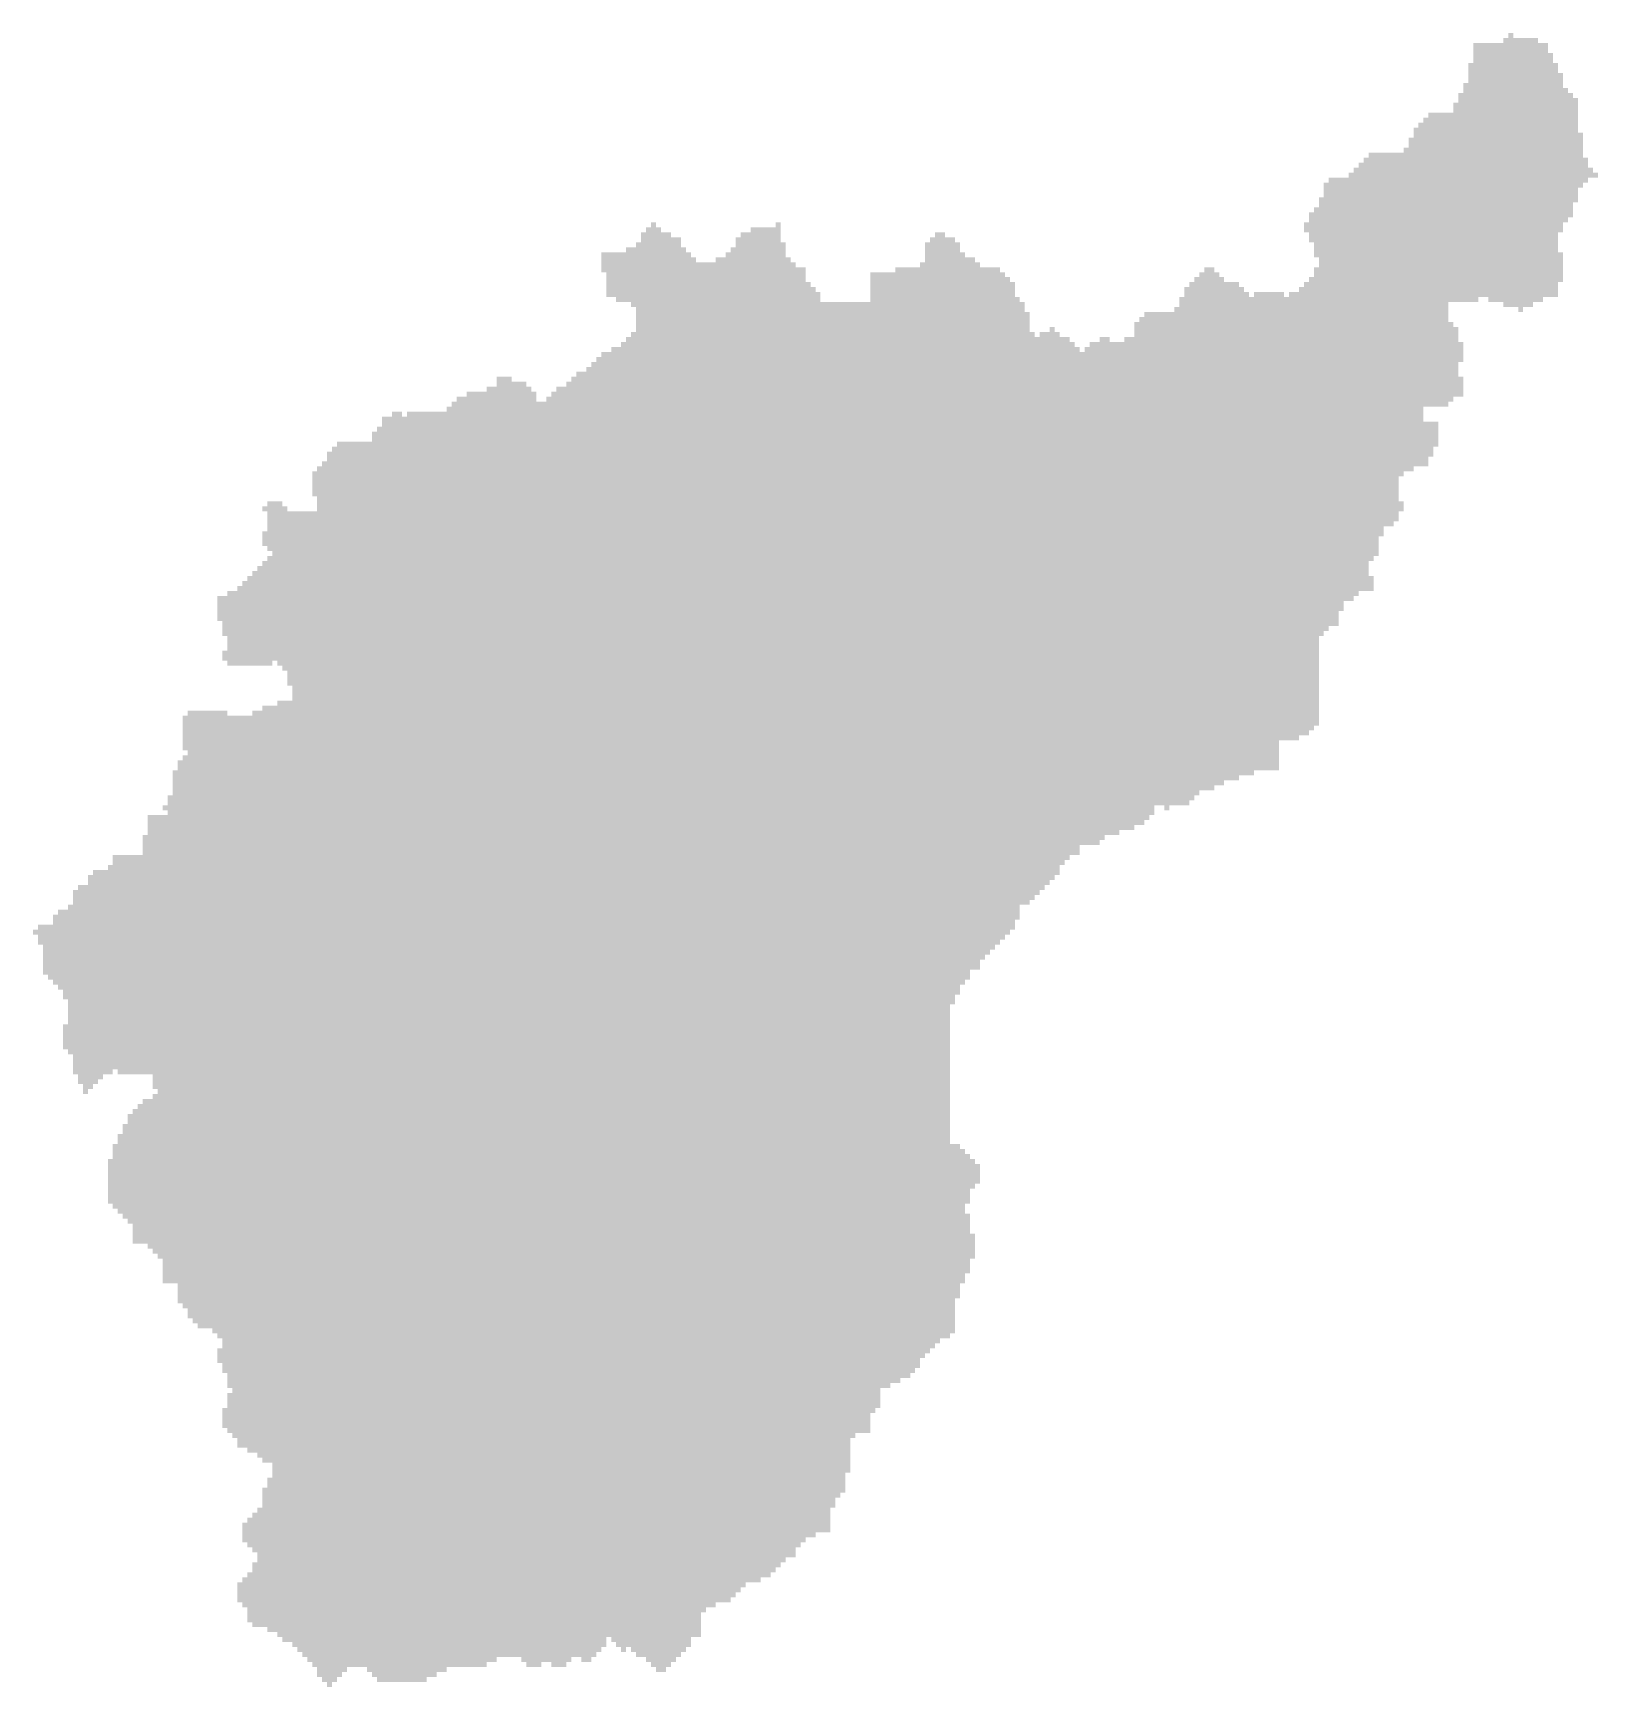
# Model space of a CAD drawing. Header units: inches. Extents: x 452964 to 462160, y 7387659 to 7397382.
import ezdxf

# ---------------------------------------------------------------- set-up
doc = ezdxf.new("R2010")
doc.units = ezdxf.units.IN
doc.header["$MEASUREMENT"] = 0

msp = doc.modelspace()

# ---------------------------------------------------------------- hatches: boundary and pattern name
msp.add_hatch(color=256).paths.add_polyline_path([(454721.1, 7387658.6), (454691.8, 7387658.6), (454691.8, 7387687.9), (454662.6, 7387687.9), (454662.6, 7387717.2), (454633.3, 7387717.2), (454633.3, 7387775.8), (454604, 7387775.8), (454604, 7387805), (454574.7, 7387805), (454574.7, 7387834.3), (454545.4, 7387834.3), (454545.4, 7387863.6), (454516.1, 7387863.6), (454516.1, 7387892.9), (454486.8, 7387892.9), (454486.8, 7387922.2), (454428.3, 7387922.2), (454428.3, 7387951.5), (454399, 7387951.5), (454399, 7387980.8), (454340.4, 7387980.8), (454340.4, 7388010.1), (454252.5, 7388010.1), (454252.5, 7388039.3), (454223.3, 7388039.3), (454223.3, 7388127.2), (454194, 7388127.2), (454194, 7388156.5), (454164.7, 7388156.5), (454164.7, 7388273.6), (454194, 7388273.6), (454194, 7388302.9), (454223.3, 7388302.9), (454223.3, 7388332.2), (454252.5, 7388332.2), (454252.5, 7388390.8), (454281.8, 7388390.8), (454281.8, 7388449.4), (454252.5, 7388449.4), (454252.5, 7388478.6), (454223.3, 7388478.6), (454223.3, 7388507.9), (454194, 7388507.9), (454194, 7388625.1), (454223.3, 7388625.1), (454223.3, 7388654.4), (454252.5, 7388654.4), (454252.5, 7388683.7), (454281.8, 7388683.7), (454281.8, 7388712.9), (454311.1, 7388712.9), (454311.1, 7388830.1), (454340.4, 7388830.1), (454340.4, 7388888.7), (454369.7, 7388888.7), (454369.7, 7388976.5), (454311.1, 7388976.5), (454311.1, 7389005.8), (454281.8, 7389005.8), (454281.8, 7389035.1), (454223.3, 7389035.1), (454223.3, 7389064.4), (454164.7, 7389064.4), (454164.7, 7389123), (454135.4, 7389123), (454135.4, 7389152.3), (454106.1, 7389152.3), (454106.1, 7389181.5), (454076.8, 7389181.5), (454076.8, 7389298.7), (454106.1, 7389298.7), (454106.1, 7389386.5), (454135.4, 7389386.5), (454135.4, 7389415.8), (454106.1, 7389415.8), (454106.1, 7389503.7), (454076.8, 7389503.7), (454076.8, 7389562.3), (454047.5, 7389562.3), (454047.5, 7389650.1), (454076.8, 7389650.1), (454076.8, 7389708.7), (454047.5, 7389708.7), (454047.5, 7389738), (454018.2, 7389738), (454018.2, 7389767.3), (453930.4, 7389767.3), (453930.4, 7389796.6), (453901.1, 7389796.6), (453901.1, 7389825.9), (453871.8, 7389825.9), (453871.8, 7389884.4), (453842.5, 7389884.4), (453842.5, 7389913.7), (453813.2, 7389913.7), (453813.2, 7390030.9), (453725.4, 7390030.9), (453725.4, 7390177.3), (453696.1, 7390177.3), (453696.1, 7390206.6), (453666.8, 7390206.6), (453666.8, 7390235.9), (453637.5, 7390235.9), (453637.5, 7390265.2), (453549.6, 7390265.2), (453549.6, 7390382.3), (453520.4, 7390382.3), (453520.4, 7390411.6), (453491.1, 7390411.6), (453491.1, 7390440.9), (453461.8, 7390440.9), (453461.8, 7390470.2), (453432.5, 7390470.2), (453432.5, 7390499.5), (453403.2, 7390499.5), (453403.2, 7390763), (453432.5, 7390763), (453432.5, 7390850.9), (453461.8, 7390850.9), (453461.8, 7390909.5), (453491.1, 7390909.5), (453491.1, 7390968.1), (453520.4, 7390968.1), (453520.4, 7391026.6), (453549.6, 7391026.6), (453549.6, 7391055.9), (453578.9, 7391055.9), (453578.9, 7391085.2), (453608.2, 7391085.2), (453608.2, 7391114.5), (453666.8, 7391114.5), (453666.8, 7391143.8), (453696.1, 7391143.8), (453696.1, 7391173.1), (453666.8, 7391173.1), (453666.8, 7391260.9), (453461.8, 7391260.9), (453461.8, 7391290.2), (453432.5, 7391290.2), (453432.5, 7391260.9), (453373.9, 7391260.9), (453373.9, 7391231.6), (453344.6, 7391231.6), (453344.6, 7391202.4), (453315.3, 7391202.4), (453315.3, 7391173.1), (453286.1, 7391173.1), (453286.1, 7391143.8), (453256.8, 7391143.8), (453256.8, 7391202.4), (453227.5, 7391202.4), (453227.5, 7391260.9), (453198.2, 7391260.9), (453198.2, 7391378.1), (453168.9, 7391378.1), (453168.9, 7391407.4), (453139.6, 7391407.4), (453139.6, 7391553.8), (453168.9, 7391553.8), (453168.9, 7391700.2), (453139.6, 7391700.2), (453139.6, 7391758.8), (453110.3, 7391758.8), (453110.3, 7391788.1), (453081.1, 7391788.1), (453081.1, 7391817.4), (453051.8, 7391817.4), (453051.8, 7391846.7), (453022.5, 7391846.7), (453022.5, 7392022.4), (452993.2, 7392022.4), (452993.2, 7392081), (452963.9, 7392081), (452963.9, 7392110.3), (452993.2, 7392110.3), (452993.2, 7392139.5), (453081.1, 7392139.5), (453081.1, 7392198.1), (453110.3, 7392198.1), (453110.3, 7392227.4), (453168.9, 7392227.4), (453168.9, 7392256.7), (453198.2, 7392256.7), (453198.2, 7392344.6), (453227.5, 7392344.6), (453227.5, 7392373.8), (453286.1, 7392373.8), (453286.1, 7392432.4), (453315.3, 7392432.4), (453315.3, 7392461.7), (453403.2, 7392461.7), (453403.2, 7392491), (453432.5, 7392491), (453432.5, 7392549.6), (453608.2, 7392549.6), (453608.2, 7392666.7), (453637.5, 7392666.7), (453637.5, 7392783.9), (453754.7, 7392783.9), (453754.7, 7392813.1), (453725.4, 7392813.1), (453725.4, 7392842.4), (453754.7, 7392842.4), (453754.7, 7392901), (453783.9, 7392901), (453783.9, 7393047.4), (453813.2, 7393047.4), (453813.2, 7393106), (453842.5, 7393106), (453842.5, 7393135.3), (453871.8, 7393135.3), (453871.8, 7393164.6), (453842.5, 7393164.6), (453842.5, 7393369.6), (453871.8, 7393369.6), (453871.8, 7393398.9), (454106.1, 7393398.9), (454106.1, 7393369.6), (454252.5, 7393369.6), (454252.5, 7393398.9), (454311.1, 7393398.9), (454311.1, 7393428.2), (454399, 7393428.2), (454399, 7393457.5), (454486.8, 7393457.5), (454486.8, 7393545.3), (454457.5, 7393545.3), (454457.5, 7393633.2), (454428.3, 7393633.2), (454428.3, 7393662.5), (454399, 7393662.5), (454399, 7393691.8), (454369.7, 7393691.8), (454369.7, 7393662.5), (454106.1, 7393662.5), (454106.1, 7393691.8), (454076.8, 7393691.8), (454076.8, 7393750.3), (454106.1, 7393750.3), (454106.1, 7393838.2), (454076.8, 7393838.2), (454076.8, 7393926.1), (454047.5, 7393926.1), (454047.5, 7394072.5), (454106.1, 7394072.5), (454106.1, 7394101.8), (454164.7, 7394101.8), (454164.7, 7394131.1), (454194, 7394131.1), (454194, 7394160.4), (454223.3, 7394160.4), (454223.3, 7394189.6), (454252.5, 7394189.6), (454252.5, 7394218.9), (454281.8, 7394218.9), (454281.8, 7394248.2), (454311.1, 7394248.2), (454311.1, 7394277.5), (454340.4, 7394277.5), (454340.4, 7394306.8), (454369.7, 7394306.8), (454369.7, 7394336.1), (454340.4, 7394336.1), (454340.4, 7394365.4), (454311.1, 7394365.4), (454311.1, 7394453.2), (454340.4, 7394453.2), (454340.4, 7394570.4), (454311.1, 7394570.4), (454311.1, 7394599.7), (454340.4, 7394599.7), (454340.4, 7394629), (454428.3, 7394629), (454428.3, 7394599.7), (454457.5, 7394599.7), (454457.5, 7394570.4), (454633.3, 7394570.4), (454633.3, 7394658.2), (454604, 7394658.2), (454604, 7394804.7), (454633.3, 7394804.7), (454633.3, 7394834), (454662.6, 7394834), (454662.6, 7394863.3), (454691.8, 7394863.3), (454691.8, 7394921.8), (454721.1, 7394921.8), (454721.1, 7394951.1), (454750.4, 7394951.1), (454750.4, 7394980.4), (454955.4, 7394980.4), (454955.4, 7395039), (454984.7, 7395039), (454984.7, 7395068.3), (455014, 7395068.3), (455014, 7395126.8), (455072.6, 7395126.8), (455072.6, 7395156.1), (455131.2, 7395156.1), (455131.2, 7395126.8), (455160.4, 7395126.8), (455160.4, 7395156.1), (455394.7, 7395156.1), (455394.7, 7395185.4), (455424, 7395185.4), (455424, 7395214.7), (455453.3, 7395214.7), (455453.3, 7395244), (455511.9, 7395244), (455511.9, 7395273.3), (455629, 7395273.3), (455629, 7395302.6), (455687.6, 7395302.6), (455687.6, 7395361.1), (455775.5, 7395361.1), (455775.5, 7395331.8), (455863.3, 7395331.8), (455863.3, 7395302.6), (455892.6, 7395302.6), (455892.6, 7395273.3), (455921.9, 7395273.3), (455921.9, 7395214.7), (455980.5, 7395214.7), (455980.5, 7395244), (456009.8, 7395244), (456009.8, 7395273.3), (456039.1, 7395273.3), (456039.1, 7395302.6), (456097.6, 7395302.6), (456097.6, 7395331.8), (456126.9, 7395331.8), (456126.9, 7395361.1), (456156.2, 7395361.1), (456156.2, 7395390.4), (456214.8, 7395390.4), (456214.8, 7395419.7), (456244.1, 7395419.7), (456244.1, 7395449), (456273.4, 7395449), (456273.4, 7395478.3), (456302.6, 7395478.3), (456302.6, 7395507.6), (456361.2, 7395507.6), (456361.2, 7395536.9), (456419.8, 7395536.9), (456419.8, 7395566.1), (456449.1, 7395566.1), (456449.1, 7395595.4), (456478.4, 7395595.4), (456478.4, 7395624.7), (456507.7, 7395624.7), (456507.7, 7395771.2), (456478.4, 7395771.2), (456478.4, 7395800.4), (456390.5, 7395800.4), (456390.5, 7395829.7), (456331.9, 7395829.7), (456331.9, 7395976.2), (456302.6, 7395976.2), (456302.6, 7396093.3), (456449.1, 7396093.3), (456449.1, 7396122.6), (456507.7, 7396122.6), (456507.7, 7396151.9), (456536.9, 7396151.9), (456536.9, 7396210.5), (456566.2, 7396210.5), (456566.2, 7396239.7), (456595.5, 7396239.7), (456595.5, 7396269), (456624.8, 7396269), (456624.8, 7396239.7), (456654.1, 7396239.7), (456654.1, 7396210.5), (456712.7, 7396210.5), (456712.7, 7396181.2), (456771.2, 7396181.2), (456771.2, 7396122.6), (456800.5, 7396122.6), (456800.5, 7396093.3), (456829.8, 7396093.3), (456829.8, 7396064), (456859.1, 7396064), (456859.1, 7396034.7), (456976.2, 7396034.7), (456976.2, 7396064), (457034.8, 7396064), (457034.8, 7396093.3), (457064.1, 7396093.3), (457064.1, 7396122.6), (457093.4, 7396122.6), (457093.4, 7396181.2), (457122.7, 7396181.2), (457122.7, 7396210.5), (457181.3, 7396210.5), (457181.3, 7396239.7), (457327.7, 7396239.7), (457327.7, 7396269), (457357, 7396269), (457357, 7396151.9), (457386.3, 7396151.9), (457386.3, 7396064), (457415.6, 7396064), (457415.6, 7396034.7), (457444.8, 7396034.7), (457444.8, 7396005.5), (457503.4, 7396005.5), (457503.4, 7395917.6), (457532.7, 7395917.6), (457532.7, 7395888.3), (457562, 7395888.3), (457562, 7395859), (457591.3, 7395859), (457591.3, 7395800.4), (457884.1, 7395800.4), (457884.1, 7395976.2), (458030.6, 7395976.2), (458030.6, 7396005.5), (458177, 7396005.5), (458177, 7396034.7), (458206.3, 7396034.7), (458206.3, 7396151.9), (458235.6, 7396151.9), (458235.6, 7396181.2), (458264.9, 7396181.2), (458264.9, 7396210.5), (458323.5, 7396210.5), (458323.5, 7396181.2), (458382, 7396181.2), (458382, 7396151.9), (458411.3, 7396151.9), (458411.3, 7396093.3), (458440.6, 7396093.3), (458440.6, 7396064), (458499.2, 7396064), (458499.2, 7396034.7), (458528.5, 7396034.7), (458528.5, 7396005.5), (458645.6, 7396005.5), (458645.6, 7395976.2), (458674.9, 7395976.2), (458674.9, 7395946.9), (458704.2, 7395946.9), (458704.2, 7395917.6), (458733.5, 7395917.6), (458733.5, 7395829.7), (458762.8, 7395829.7), (458762.8, 7395800.4), (458792.1, 7395800.4), (458792.1, 7395741.9), (458821.3, 7395741.9), (458821.3, 7395624.7), (458850.6, 7395624.7), (458850.6, 7395595.4), (458879.9, 7395595.4), (458879.9, 7395624.7), (458938.5, 7395624.7), (458938.5, 7395654), (458967.8, 7395654), (458967.8, 7395624.7), (458997.1, 7395624.7), (458997.1, 7395595.4), (459055.6, 7395595.4), (459055.6, 7395566.1), (459084.9, 7395566.1), (459084.9, 7395536.9), (459114.2, 7395536.9), (459114.2, 7395507.6), (459143.5, 7395507.6), (459143.5, 7395536.9), (459172.8, 7395536.9), (459172.8, 7395566.1), (459231.4, 7395566.1), (459231.4, 7395595.4), (459289.9, 7395595.4), (459289.9, 7395566.1), (459377.8, 7395566.1), (459377.8, 7395595.4), (459436.4, 7395595.4), (459436.4, 7395683.3), (459465.7, 7395683.3), (459465.7, 7395712.6), (459494.9, 7395712.6), (459494.9, 7395741.9), (459670.7, 7395741.9), (459670.7, 7395771.2), (459700, 7395771.2), (459700, 7395829.7), (459729.2, 7395829.7), (459729.2, 7395888.3), (459758.5, 7395888.3), (459758.5, 7395917.6), (459787.8, 7395917.6), (459787.8, 7395946.9), (459817.1, 7395946.9), (459817.1, 7395976.2), (459846.4, 7395976.2), (459846.4, 7396005.5), (459905, 7396005.5), (459905, 7395976.2), (459934.3, 7395976.2), (459934.3, 7395946.9), (459963.5, 7395946.9), (459963.5, 7395917.6), (460051.4, 7395917.6), (460051.4, 7395888.3), (460080.7, 7395888.3), (460080.7, 7395859), (460110, 7395859), (460110, 7395829.7), (460139.3, 7395829.7), (460139.3, 7395859), (460315, 7395859), (460315, 7395829.7), (460344.3, 7395829.7), (460344.3, 7395859), (460402.8, 7395859), (460402.8, 7395888.3), (460432.1, 7395888.3), (460432.1, 7395917.6), (460461.4, 7395917.6), (460461.4, 7395946.9), (460490.7, 7395946.9), (460490.7, 7396005.5), (460520, 7396005.5), (460520, 7396064), (460490.7, 7396064), (460490.7, 7396151.9), (460461.4, 7396151.9), (460461.4, 7396210.5), (460432.1, 7396210.5), (460432.1, 7396269), (460461.4, 7396269), (460461.4, 7396327.6), (460490.7, 7396327.6), (460490.7, 7396356.9), (460520, 7396356.9), (460520, 7396415.5), (460549.3, 7396415.5), (460549.3, 7396503.3), (460578.6, 7396503.3), (460578.6, 7396532.6), (460695.7, 7396532.6), (460695.7, 7396561.9), (460725, 7396561.9), (460725, 7396591.2), (460754.3, 7396591.2), (460754.3, 7396620.5), (460783.6, 7396620.5), (460783.6, 7396649.8), (460812.9, 7396649.8), (460812.9, 7396679.1), (461017.9, 7396679.1), (461017.9, 7396708.3), (461047.2, 7396708.3), (461047.2, 7396766.9), (461076.5, 7396766.9), (461076.5, 7396825.5), (461105.7, 7396825.5), (461105.7, 7396854.8), (461135, 7396854.8), (461135, 7396884.1), (461164.3, 7396884.1), (461164.3, 7396913.4), (461310.7, 7396913.4), (461310.7, 7396971.9), (461340, 7396971.9), (461340, 7397030.5), (461369.3, 7397030.5), (461369.3, 7397089.1), (461398.6, 7397089.1), (461398.6, 7397206.2), (461427.9, 7397206.2), (461427.9, 7397323.4), (461603.6, 7397323.4), (461603.6, 7397352.7), (461632.9, 7397352.7), (461632.9, 7397381.9), (461662.2, 7397381.9), (461662.2, 7397352.7), (461808.6, 7397352.7), (461808.6, 7397323.4), (461867.2, 7397323.4), (461867.2, 7397264.8), (461896.5, 7397264.8), (461896.5, 7397206.2), (461925.8, 7397206.2), (461925.8, 7397147.7), (461955.1, 7397147.7), (461955.1, 7397059.8), (461984.4, 7397059.8), (461984.4, 7397030.5), (462013.6, 7397030.5), (462013.6, 7397001.2), (462042.9, 7397001.2), (462042.9, 7396796.2), (462072.2, 7396796.2), (462072.2, 7396649.8), (462101.5, 7396649.8), (462101.5, 7396591.2), (462130.8, 7396591.2), (462130.8, 7396561.9), (462160.1, 7396561.9), (462160.1, 7396532.6), (462101.5, 7396532.6), (462101.5, 7396503.3), (462072.2, 7396503.3), (462072.2, 7396474), (462042.9, 7396474), (462042.9, 7396386.2), (462013.6, 7396386.2), (462013.6, 7396298.3), (461984.4, 7396298.3), (461984.4, 7396269), (461955.1, 7396269), (461955.1, 7396210.5), (461925.8, 7396210.5), (461925.8, 7396093.3), (461955.1, 7396093.3), (461955.1, 7395917.6), (461925.8, 7395917.6), (461925.8, 7395829.7), (461837.9, 7395829.7), (461837.9, 7395800.4), (461779.3, 7395800.4), (461779.3, 7395771.2), (461720.8, 7395771.2), (461720.8, 7395741.9), (461691.5, 7395741.9), (461691.5, 7395771.2), (461603.6, 7395771.2), (461603.6, 7395800.4), (461515.8, 7395800.4), (461515.8, 7395829.7), (461457.2, 7395829.7), (461457.2, 7395800.4), (461281.5, 7395800.4), (461281.5, 7395683.3), (461310.7, 7395683.3), (461310.7, 7395654), (461340, 7395654), (461340, 7395566.1), (461369.3, 7395566.1), (461369.3, 7395449), (461340, 7395449), (461340, 7395361.1), (461369.3, 7395361.1), (461369.3, 7395244), (461310.7, 7395244), (461310.7, 7395214.7), (461281.5, 7395214.7), (461281.5, 7395185.4), (461135, 7395185.4), (461135, 7395097.5), (461222.9, 7395097.5), (461222.9, 7394951.1), (461193.6, 7394951.1), (461193.6, 7394892.5), (461164.3, 7394892.5), (461164.3, 7394834), (461076.5, 7394834), (461076.5, 7394804.7), (461017.9, 7394804.7), (461017.9, 7394775.4), (460988.6, 7394775.4), (460988.6, 7394629), (461017.9, 7394629), (461017.9, 7394570.4), (460988.6, 7394570.4), (460988.6, 7394511.8), (460959.3, 7394511.8), (460959.3, 7394482.5), (460900.7, 7394482.5), (460900.7, 7394423.9), (460871.4, 7394423.9), (460871.4, 7394306.8), (460842.2, 7394306.8), (460842.2, 7394277.5), (460812.9, 7394277.5), (460812.9, 7394189.6), (460842.2, 7394189.6), (460842.2, 7394101.8), (460754.3, 7394101.8), (460754.3, 7394072.5), (460725, 7394072.5), (460725, 7394043.2), (460666.4, 7394043.2), (460666.4, 7393984.6), (460637.1, 7393984.6), (460637.1, 7393896.8), (460578.6, 7393896.8), (460578.6, 7393867.5), (460549.3, 7393867.5), (460549.3, 7393838.2), (460520, 7393838.2), (460520, 7393311), (460490.7, 7393311), (460490.7, 7393281.7), (460461.4, 7393281.7), (460461.4, 7393252.5), (460402.8, 7393252.5), (460402.8, 7393223.2), (460285.7, 7393223.2), (460285.7, 7393047.4), (460139.3, 7393047.4), (460139.3, 7393018.2), (460051.4, 7393018.2), (460051.4, 7392988.9), (459963.5, 7392988.9), (459963.5, 7392959.6), (459905, 7392959.6), (459905, 7392930.3), (459817.1, 7392930.3), (459817.1, 7392901), (459787.8, 7392901), (459787.8, 7392871.7), (459758.5, 7392871.7), (459758.5, 7392842.4), (459641.4, 7392842.4), (459641.4, 7392813.1), (459612.1, 7392813.1), (459612.1, 7392842.4), (459553.5, 7392842.4), (459553.5, 7392783.9), (459524.2, 7392783.9), (459524.2, 7392754.6), (459494.9, 7392754.6), (459494.9, 7392725.3), (459436.4, 7392725.3), (459436.4, 7392696), (459348.5, 7392696), (459348.5, 7392666.7), (459260.6, 7392666.7), (459260.6, 7392637.4), (459231.4, 7392637.4), (459231.4, 7392608.1), (459114.2, 7392608.1), (459114.2, 7392549.6), (459055.6, 7392549.6), (459055.6, 7392520.3), (459026.3, 7392520.3), (459026.3, 7392491), (458997.1, 7392491), (458997.1, 7392432.4), (458967.8, 7392432.4), (458967.8, 7392403.1), (458938.5, 7392403.1), (458938.5, 7392373.8), (458909.2, 7392373.8), (458909.2, 7392344.6), (458879.9, 7392344.6), (458879.9, 7392315.3), (458850.6, 7392315.3), (458850.6, 7392286), (458821.3, 7392286), (458821.3, 7392256.7), (458762.8, 7392256.7), (458762.8, 7392168.8), (458733.5, 7392168.8), (458733.5, 7392110.3), (458704.2, 7392110.3), (458704.2, 7392081), (458674.9, 7392081), (458674.9, 7392051.7), (458645.6, 7392051.7), (458645.6, 7392022.4), (458616.3, 7392022.4), (458616.3, 7391993.1), (458587, 7391993.1), (458587, 7391963.8), (458557.8, 7391963.8), (458557.8, 7391934.5), (458528.5, 7391934.5), (458528.5, 7391876), (458469.9, 7391876), (458469.9, 7391817.4), (458440.6, 7391817.4), (458440.6, 7391788.1), (458411.3, 7391788.1), (458411.3, 7391729.5), (458382, 7391729.5), (458382, 7391670.9), (458352.7, 7391670.9), (458352.7, 7390850.9), (458411.3, 7390850.9), (458411.3, 7390821.6), (458440.6, 7390821.6), (458440.6, 7390792.3), (458469.9, 7390792.3), (458469.9, 7390763), (458499.2, 7390763), (458499.2, 7390733.8), (458528.5, 7390733.8), (458528.5, 7390616.6), (458499.2, 7390616.6), (458499.2, 7390587.3), (458469.9, 7390587.3), (458469.9, 7390499.5), (458440.6, 7390499.5), (458440.6, 7390440.9), (458469.9, 7390440.9), (458469.9, 7390323.7), (458499.2, 7390323.7), (458499.2, 7390177.3), (458469.9, 7390177.3), (458469.9, 7390089.4), (458440.6, 7390089.4), (458440.6, 7390030.9), (458411.3, 7390030.9), (458411.3, 7389943), (458382, 7389943), (458382, 7389738), (458352.7, 7389738), (458352.7, 7389708.7), (458294.2, 7389708.7), (458294.2, 7389679.4), (458264.9, 7389679.4), (458264.9, 7389650.1), (458235.6, 7389650.1), (458235.6, 7389620.8), (458206.3, 7389620.8), (458206.3, 7389591.6), (458177, 7389591.6), (458177, 7389533), (458147.7, 7389533), (458147.7, 7389503.7), (458118.4, 7389503.7), (458118.4, 7389474.4), (458059.9, 7389474.4), (458059.9, 7389445.1), (458001.3, 7389445.1), (458001.3, 7389415.8), (457942.7, 7389415.8), (457942.7, 7389298.7), (457913.4, 7389298.7), (457913.4, 7389269.4), (457884.1, 7389269.4), (457884.1, 7389152.3), (457796.3, 7389152.3), (457796.3, 7389123), (457767, 7389123), (457767, 7388918), (457737.7, 7388918), (457737.7, 7388800.8), (457708.4, 7388800.8), (457708.4, 7388771.5), (457679.1, 7388771.5), (457679.1, 7388712.9), (457649.9, 7388712.9), (457649.9, 7388566.5), (457562, 7388566.5), (457562, 7388537.2), (457503.4, 7388537.2), (457503.4, 7388507.9), (457474.1, 7388507.9), (457474.1, 7388478.6), (457444.8, 7388478.6), (457444.8, 7388420.1), (457386.3, 7388420.1), (457386.3, 7388390.8), (457357, 7388390.8), (457357, 7388361.5), (457327.7, 7388361.5), (457327.7, 7388332.2), (457298.4, 7388332.2), (457298.4, 7388302.9), (457239.8, 7388302.9), (457239.8, 7388273.6), (457152, 7388273.6), (457152, 7388244.3), (457122.7, 7388244.3), (457122.7, 7388215.1), (457093.4, 7388215.1), (457093.4, 7388185.8), (457064.1, 7388185.8), (457064.1, 7388156.5), (456976.2, 7388156.5), (456976.2, 7388127.2), (456917.7, 7388127.2), (456917.7, 7388097.9), (456888.4, 7388097.9), (456888.4, 7387951.5), (456829.8, 7387951.5), (456829.8, 7387892.9), (456800.5, 7387892.9), (456800.5, 7387863.6), (456771.2, 7387863.6), (456771.2, 7387834.3), (456741.9, 7387834.3), (456741.9, 7387805), (456712.7, 7387805), (456712.7, 7387775.8), (456683.4, 7387775.8), (456683.4, 7387746.5), (456624.8, 7387746.5), (456624.8, 7387775.8), (456595.5, 7387775.8), (456595.5, 7387805), (456566.2, 7387805), (456566.2, 7387834.3), (456507.7, 7387834.3), (456507.7, 7387863.6), (456478.4, 7387863.6), (456478.4, 7387892.9), (456449.1, 7387892.9), (456449.1, 7387863.6), (456419.8, 7387863.6), (456419.8, 7387892.9), (456390.5, 7387892.9), (456390.5, 7387922.2), (456361.2, 7387922.2), (456361.2, 7387951.5), (456331.9, 7387951.5), (456331.9, 7387892.9), (456302.6, 7387892.9), (456302.6, 7387863.6), (456273.4, 7387863.6), (456273.4, 7387834.3), (456244.1, 7387834.3), (456244.1, 7387805), (456185.5, 7387805), (456185.5, 7387834.3), (456126.9, 7387834.3), (456126.9, 7387805), (456097.6, 7387805), (456097.6, 7387775.8), (456009.8, 7387775.8), (456009.8, 7387805), (455951.2, 7387805), (455951.2, 7387775.8), (455863.3, 7387775.8), (455863.3, 7387805), (455834, 7387805), (455834, 7387834.3), (455687.6, 7387834.3), (455687.6, 7387805), (455629, 7387805), (455629, 7387775.8), (455394.7, 7387775.8), (455394.7, 7387746.5), (455336.2, 7387746.5), (455336.2, 7387717.2), (455277.6, 7387717.2), (455277.6, 7387687.9), (454984.7, 7387687.9), (454984.7, 7387717.2), (454955.4, 7387717.2), (454955.4, 7387746.5), (454926.1, 7387746.5), (454926.1, 7387775.8), (454809, 7387775.8), (454809, 7387746.5), (454779.7, 7387746.5), (454779.7, 7387717.2), (454750.4, 7387717.2), (454750.4, 7387687.9), (454721.1, 7387687.9), (454721.1, 7387658.6)], flags=0)

doc.saveas('drawing.dxf')
